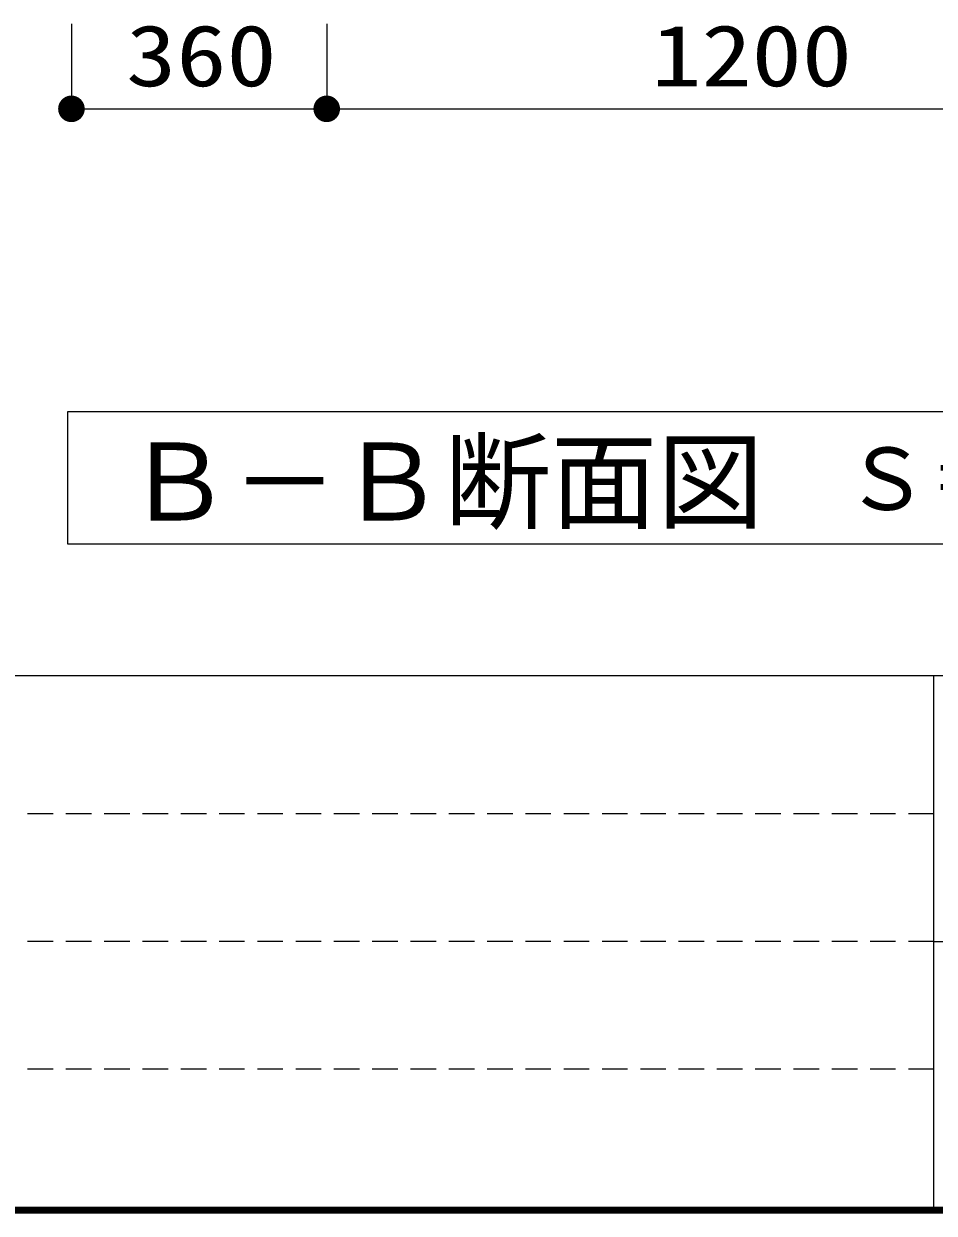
# Model space of a CAD drawing. Units: millimetres, scale not verified. Extents: x -8093 to 8093, y -5792 to 5792.
# Drawn here: x -1358 to -75, y -5792 to -4114 of the extents above; entities that cross this region are included whole.
import ezdxf
from ezdxf.enums import TextEntityAlignment as Align

# ---------------------------------------------------------------- set-up
doc = ezdxf.new("R2010")
doc.units = ezdxf.units.MM
doc.header["$LTSCALE"] = 30
doc.linetypes.add('DASHED1', pattern=[1.8, 1.2, -0.6])
for name, color, linetype, lineweight in [('0-0_Axis_waku', 7, 'Continuous', 25), ('0-1_00クル-フ-0躯体', 3, 'Continuous', 25), ('0-4_00クル-フ-6寸法', 132, 'Continuous', 25)]:
    doc.layers.add(name, color=color, linetype=linetype, lineweight=lineweight)
doc.styles.add('ＭＳ ゴシック', font='')
doc.styles.get('ＭＳ ゴシック').set_extended_font_data('MS Gothic')

msp = doc.modelspace()

# ---------------------------------------------------------------- linework, layer by layer
at = {"layer": '0-0_Axis_waku'}
for p, q in [((-8085, -5034), (8085, -5034)), ((-75.01, -5784), (-75.01, -5034)), ((-75.01, -5409), (8085, -5409)), ((8090.4, -5789.4), (-8090.4, -5789.4)), ((8089.8, -5788.8), (-8089.8, -5788.8)), ((8089.2, -5788.2), (-8089.2, -5788.2)), ((8088.6, -5787.6), (-8088.6, -5787.6)), ((8088, -5787), (-8088, -5787)), ((8087.4, -5786.4), (-8087.4, -5786.4)), ((8086.8, -5785.8), (-8086.8, -5785.8)), ((8086.2, -5785.2), (-8086.2, -5785.2)), ((8085.6, -5784.6), (-8085.6, -5784.6)), ((-8085, -5784), (8085, -5784)), ((8093.4, -5792.4), (-8093.4, -5792.4)), ((8092.8, -5791.8), (-8092.8, -5791.8)), ((8092.2, -5791.2), (-8092.2, -5791.2)), ((8091.6, -5790.6), (-8091.6, -5790.6)), ((8091, -5790), (-8091, -5790))]:
    msp.add_line(p, q, dxfattribs=at)
at = {"layer": '0-0_Axis_waku', "linetype": 'DASHED1'}
for p, q in [((-75, -5229), (-8085, -5229)), ((-75, -5409), (-8085, -5409)), ((-75, -5589), (-8085, -5589))]:
    msp.add_line(p, q, dxfattribs=at)
at = {"layer": '0-1_00クル-フ-0躯体'}
msp.add_lwpolyline([(732.67, -4848.21), (732.67, -4661.9), (-1296.66, -4661.9), (-1296.66, -4848.21)], close=True, dxfattribs=at)
at = {"layer": '0-4_00クル-フ-6寸法', "color": 4}
for p, q in [((-1291.24, -4114.31), (-1291.24, -4234.31)), ((-931.24, -4114.31), (-931.24, -4234.31)), ((-931.24, -4114.31), (-931.24, -4234.31)), ((-1291.24, -4234.31), (-931.24, -4234.31)), ((-931.24, -4234.31), (268.76, -4234.31))]:
    msp.add_line(p, q, dxfattribs=at)
at = {"layer": '0-4_00クル-フ-6寸法'}
for points in [[(-1291.24, -4234.31), (-1309.4, -4229.65), (-1308.67, -4227.41)], [(-1291.24, -4234.31), (-1308.67, -4227.41), (-1307.67, -4225.28)], [(-1291.24, -4234.31), (-1307.67, -4225.28), (-1306.4, -4223.29)], [(-1291.24, -4234.31), (-1306.4, -4223.29), (-1304.9, -4221.48)], [(-1291.24, -4234.31), (-1304.9, -4221.48), (-1303.19, -4219.86)], [(-1291.24, -4234.31), (-1303.19, -4219.86), (-1301.28, -4218.48)], [(-1291.24, -4234.31), (-1301.28, -4218.48), (-1299.22, -4217.35)], [(-1291.24, -4234.31), (-1299.22, -4217.35), (-1297.03, -4216.48)], [(-1291.24, -4234.31), (-1297.03, -4216.48), (-1294.75, -4215.89)], [(-1291.24, -4234.31), (-1294.75, -4215.89), (-1292.41, -4215.6)], [(-1291.24, -4234.31), (-1292.41, -4215.6), (-1290.06, -4215.6)], [(-1291.24, -4234.31), (-1290.06, -4215.6), (-1287.72, -4215.89)], [(-1291.24, -4234.31), (-1287.72, -4215.89), (-1285.44, -4216.48)], [(-1291.24, -4234.31), (-1285.44, -4216.48), (-1283.25, -4217.35)], [(-1291.24, -4234.31), (-1283.25, -4217.35), (-1281.19, -4218.48)], [(-1291.24, -4234.31), (-1281.19, -4218.48), (-1279.28, -4219.86)], [(-1291.24, -4234.31), (-1279.28, -4219.86), (-1277.57, -4221.48)], [(-1291.24, -4234.31), (-1277.57, -4221.48), (-1276.07, -4223.29)], [(-1291.24, -4234.31), (-1276.07, -4223.29), (-1274.8, -4225.28)], [(-1291.24, -4234.31), (-1274.8, -4225.28), (-1273.8, -4227.41)], [(-1291.24, -4234.31), (-1273.8, -4227.41), (-1273.07, -4229.65)], [(-931.24, -4234.31), (-949.4, -4229.65), (-948.67, -4227.41)], [(-931.24, -4234.31), (-949.4, -4229.65), (-948.67, -4227.41)], [(-931.24, -4234.31), (-948.67, -4227.41), (-947.67, -4225.28)], [(-931.24, -4234.31), (-948.67, -4227.41), (-947.67, -4225.28)], [(-931.24, -4234.31), (-947.67, -4225.28), (-946.4, -4223.29)], [(-931.24, -4234.31), (-947.67, -4225.28), (-946.4, -4223.29)], [(-931.24, -4234.31), (-946.4, -4223.29), (-944.9, -4221.48)], [(-931.24, -4234.31), (-946.4, -4223.29), (-944.9, -4221.48)], [(-931.24, -4234.31), (-944.9, -4221.48), (-943.19, -4219.86)], [(-931.24, -4234.31), (-944.9, -4221.48), (-943.19, -4219.86)], [(-931.24, -4234.31), (-943.19, -4219.86), (-941.28, -4218.48)], [(-931.24, -4234.31), (-943.19, -4219.86), (-941.28, -4218.48)], [(-931.24, -4234.31), (-941.28, -4218.48), (-939.22, -4217.35)], [(-931.24, -4234.31), (-941.28, -4218.48), (-939.22, -4217.35)], [(-931.24, -4234.31), (-939.22, -4217.35), (-937.03, -4216.48)], [(-931.24, -4234.31), (-939.22, -4217.35), (-937.03, -4216.48)], [(-931.24, -4234.31), (-937.03, -4216.48), (-934.75, -4215.89)], [(-931.24, -4234.31), (-937.03, -4216.48), (-934.75, -4215.89)], [(-931.24, -4234.31), (-934.75, -4215.89), (-932.41, -4215.6)], [(-931.24, -4234.31), (-934.75, -4215.89), (-932.41, -4215.6)], [(-931.24, -4234.31), (-932.41, -4215.6), (-930.06, -4215.6)], [(-931.24, -4234.31), (-932.41, -4215.6), (-930.06, -4215.6)], [(-931.24, -4234.31), (-930.06, -4215.6), (-927.72, -4215.89)], [(-931.24, -4234.31), (-930.06, -4215.6), (-927.72, -4215.89)], [(-931.24, -4234.31), (-927.72, -4215.89), (-925.44, -4216.48)], [(-931.24, -4234.31), (-927.72, -4215.89), (-925.44, -4216.48)], [(-931.24, -4234.31), (-925.44, -4216.48), (-923.25, -4217.35)], [(-931.24, -4234.31), (-925.44, -4216.48), (-923.25, -4217.35)], [(-931.24, -4234.31), (-923.25, -4217.35), (-921.19, -4218.48)], [(-931.24, -4234.31), (-923.25, -4217.35), (-921.19, -4218.48)], [(-931.24, -4234.31), (-921.19, -4218.48), (-919.28, -4219.86)], [(-931.24, -4234.31), (-921.19, -4218.48), (-919.28, -4219.86)], [(-931.24, -4234.31), (-919.28, -4219.86), (-917.57, -4221.48)], [(-931.24, -4234.31), (-919.28, -4219.86), (-917.57, -4221.48)], [(-931.24, -4234.31), (-917.57, -4221.48), (-916.07, -4223.29)], [(-931.24, -4234.31), (-917.57, -4221.48), (-916.07, -4223.29)], [(-931.24, -4234.31), (-916.07, -4223.29), (-914.8, -4225.28)], [(-931.24, -4234.31), (-916.07, -4223.29), (-914.8, -4225.28)], [(-931.24, -4234.31), (-914.8, -4225.28), (-913.8, -4227.41)], [(-931.24, -4234.31), (-914.8, -4225.28), (-913.8, -4227.41)], [(-931.24, -4234.31), (-913.8, -4227.41), (-913.07, -4229.65)], [(-931.24, -4234.31), (-913.8, -4227.41), (-913.07, -4229.65)], [(-1291.24, -4234.31), (-1309.99, -4234.31), (-1309.84, -4231.96)], [(-1291.24, -4234.31), (-1309.84, -4236.66), (-1309.99, -4234.31)], [(-1291.24, -4234.31), (-1309.84, -4231.96), (-1309.4, -4229.65)], [(-1291.24, -4234.31), (-1309.4, -4238.97), (-1309.84, -4236.66)], [(-1291.24, -4234.31), (-1308.67, -4241.21), (-1309.4, -4238.97)], [(-1291.24, -4234.31), (-1307.67, -4243.34), (-1308.67, -4241.21)], [(-1291.24, -4234.31), (-1306.4, -4245.33), (-1307.67, -4243.34)], [(-1291.24, -4234.31), (-1304.9, -4247.15), (-1306.4, -4245.33)], [(-1291.24, -4234.31), (-1303.19, -4248.76), (-1304.9, -4247.15)], [(-1291.24, -4234.31), (-1301.28, -4250.14), (-1303.19, -4248.76)], [(-1291.24, -4234.31), (-1299.22, -4251.28), (-1301.28, -4250.14)], [(-1291.24, -4234.31), (-1297.03, -4252.14), (-1299.22, -4251.28)], [(-1291.24, -4234.31), (-1294.75, -4252.73), (-1297.03, -4252.14)], [(-1291.24, -4234.31), (-1292.41, -4253.02), (-1294.75, -4252.73)], [(-1291.24, -4234.31), (-1290.06, -4253.02), (-1292.41, -4253.02)], [(-1291.24, -4234.31), (-1273.07, -4229.65), (-1272.63, -4231.96)], [(-1291.24, -4234.31), (-1272.63, -4231.96), (-1272.49, -4234.31)], [(-1291.24, -4234.31), (-1287.72, -4252.73), (-1290.06, -4253.02)], [(-1291.24, -4234.31), (-1285.44, -4252.14), (-1287.72, -4252.73)], [(-1291.24, -4234.31), (-1283.25, -4251.28), (-1285.44, -4252.14)], [(-1291.24, -4234.31), (-1281.19, -4250.14), (-1283.25, -4251.28)], [(-1291.24, -4234.31), (-1279.28, -4248.76), (-1281.19, -4250.14)], [(-1291.24, -4234.31), (-1277.57, -4247.15), (-1279.28, -4248.76)], [(-1291.24, -4234.31), (-1276.07, -4245.33), (-1277.57, -4247.15)], [(-1291.24, -4234.31), (-1274.8, -4243.34), (-1276.07, -4245.33)], [(-1291.24, -4234.31), (-1273.8, -4241.21), (-1274.8, -4243.34)], [(-1291.24, -4234.31), (-1273.07, -4238.97), (-1273.8, -4241.21)], [(-1291.24, -4234.31), (-1272.63, -4236.66), (-1273.07, -4238.97)], [(-1291.24, -4234.31), (-1272.49, -4234.31), (-1272.63, -4236.66)], [(-931.24, -4234.31), (-949.99, -4234.31), (-949.84, -4231.96)], [(-931.24, -4234.31), (-949.99, -4234.31), (-949.84, -4231.96)], [(-931.24, -4234.31), (-949.84, -4236.66), (-949.99, -4234.31)], [(-931.24, -4234.31), (-949.84, -4236.66), (-949.99, -4234.31)], [(-931.24, -4234.31), (-949.84, -4231.96), (-949.4, -4229.65)], [(-931.24, -4234.31), (-949.84, -4231.96), (-949.4, -4229.65)], [(-931.24, -4234.31), (-949.4, -4238.97), (-949.84, -4236.66)], [(-931.24, -4234.31), (-949.4, -4238.97), (-949.84, -4236.66)], [(-931.24, -4234.31), (-948.67, -4241.21), (-949.4, -4238.97)], [(-931.24, -4234.31), (-948.67, -4241.21), (-949.4, -4238.97)], [(-931.24, -4234.31), (-947.67, -4243.34), (-948.67, -4241.21)], [(-931.24, -4234.31), (-947.67, -4243.34), (-948.67, -4241.21)], [(-931.24, -4234.31), (-946.4, -4245.33), (-947.67, -4243.34)], [(-931.24, -4234.31), (-946.4, -4245.33), (-947.67, -4243.34)], [(-931.24, -4234.31), (-944.9, -4247.15), (-946.4, -4245.33)], [(-931.24, -4234.31), (-944.9, -4247.15), (-946.4, -4245.33)], [(-931.24, -4234.31), (-943.19, -4248.76), (-944.9, -4247.15)], [(-931.24, -4234.31), (-943.19, -4248.76), (-944.9, -4247.15)], [(-931.24, -4234.31), (-941.28, -4250.14), (-943.19, -4248.76)], [(-931.24, -4234.31), (-941.28, -4250.14), (-943.19, -4248.76)], [(-931.24, -4234.31), (-939.22, -4251.28), (-941.28, -4250.14)], [(-931.24, -4234.31), (-939.22, -4251.28), (-941.28, -4250.14)], [(-931.24, -4234.31), (-937.03, -4252.14), (-939.22, -4251.28)], [(-931.24, -4234.31), (-937.03, -4252.14), (-939.22, -4251.28)], [(-931.24, -4234.31), (-934.75, -4252.73), (-937.03, -4252.14)], [(-931.24, -4234.31), (-934.75, -4252.73), (-937.03, -4252.14)], [(-931.24, -4234.31), (-932.41, -4253.02), (-934.75, -4252.73)], [(-931.24, -4234.31), (-932.41, -4253.02), (-934.75, -4252.73)], [(-931.24, -4234.31), (-930.06, -4253.02), (-932.41, -4253.02)], [(-931.24, -4234.31), (-930.06, -4253.02), (-932.41, -4253.02)], [(-931.24, -4234.31), (-913.07, -4229.65), (-912.63, -4231.96)], [(-931.24, -4234.31), (-913.07, -4229.65), (-912.63, -4231.96)], [(-931.24, -4234.31), (-912.63, -4231.96), (-912.49, -4234.31)], [(-931.24, -4234.31), (-912.63, -4231.96), (-912.49, -4234.31)], [(-931.24, -4234.31), (-927.72, -4252.73), (-930.06, -4253.02)], [(-931.24, -4234.31), (-925.44, -4252.14), (-927.72, -4252.73)], [(-931.24, -4234.31), (-923.25, -4251.28), (-925.44, -4252.14)], [(-931.24, -4234.31), (-921.19, -4250.14), (-923.25, -4251.28)], [(-931.24, -4234.31), (-919.28, -4248.76), (-921.19, -4250.14)], [(-931.24, -4234.31), (-917.57, -4247.15), (-919.28, -4248.76)], [(-931.24, -4234.31), (-916.07, -4245.33), (-917.57, -4247.15)], [(-931.24, -4234.31), (-914.8, -4243.34), (-916.07, -4245.33)], [(-931.24, -4234.31), (-913.8, -4241.21), (-914.8, -4243.34)], [(-931.24, -4234.31), (-913.07, -4238.97), (-913.8, -4241.21)], [(-931.24, -4234.31), (-912.63, -4236.66), (-913.07, -4238.97)], [(-931.24, -4234.31), (-912.49, -4234.31), (-912.63, -4236.66)], [(-931.24, -4234.31), (-927.72, -4252.73), (-930.06, -4253.02)], [(-931.24, -4234.31), (-925.44, -4252.14), (-927.72, -4252.73)], [(-931.24, -4234.31), (-923.25, -4251.28), (-925.44, -4252.14)], [(-931.24, -4234.31), (-921.19, -4250.14), (-923.25, -4251.28)], [(-931.24, -4234.31), (-919.28, -4248.76), (-921.19, -4250.14)], [(-931.24, -4234.31), (-917.57, -4247.15), (-919.28, -4248.76)], [(-931.24, -4234.31), (-916.07, -4245.33), (-917.57, -4247.15)], [(-931.24, -4234.31), (-914.8, -4243.34), (-916.07, -4245.33)], [(-931.24, -4234.31), (-913.8, -4241.21), (-914.8, -4243.34)], [(-931.24, -4234.31), (-913.07, -4238.97), (-913.8, -4241.21)], [(-931.24, -4234.31), (-912.63, -4236.66), (-913.07, -4238.97)], [(-931.24, -4234.31), (-912.49, -4234.31), (-912.63, -4236.66)]]:
    msp.add_solid(points, dxfattribs=at)

# ---------------------------------------------------------------- texts
at = {"layer": '0-1_00クル-フ-0躯体', "color": 4, "style": 'ＭＳ ゴシック'}
for s, height, p in [('Ｂ－Ｂ断面図', 110, (-1215.42, -4848.18)), ('Ｓ＝１／３０', 87.98, (-201.86, -4826.51))]:
    msp.add_text(s, height=height, dxfattribs=at).set_placement(p, align=Align.BOTTOM_LEFT)
at = {"layer": '0-4_00クル-フ-6寸法', "color": 3, "style": 'ＭＳ ゴシック', "width": 1.2}
for s, p in [('360', (-1214.09, -4228.46)), ('1200', (-473.52, -4228.46))]:
    msp.add_text(s, height=86.66, dxfattribs=at).set_placement(p, align=Align.BOTTOM_LEFT)

doc.saveas('drawing.dxf')
